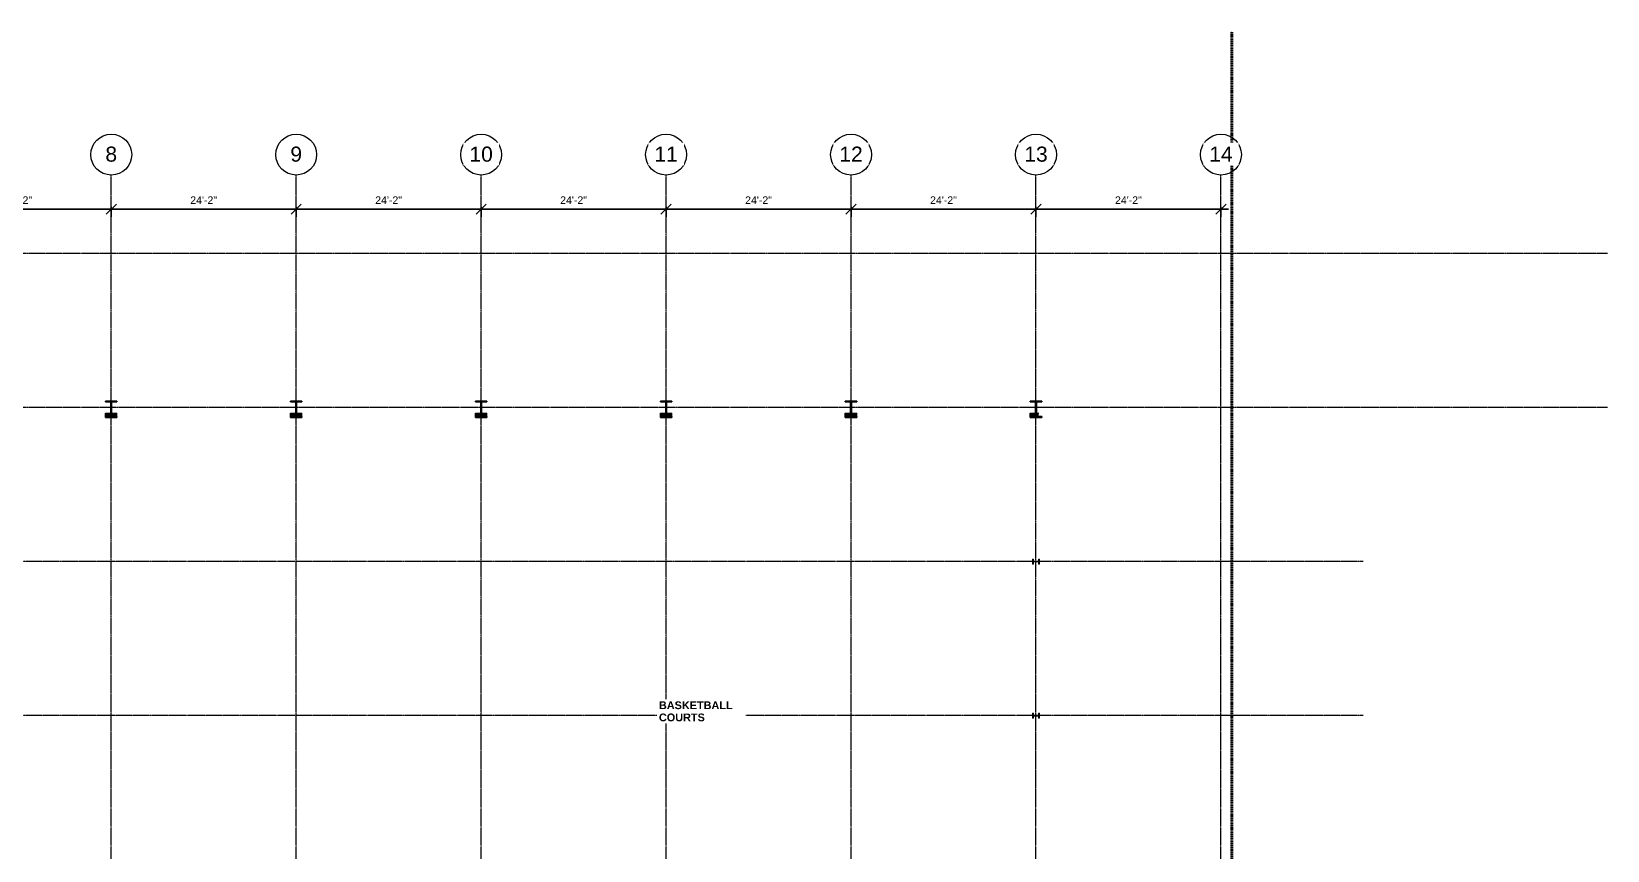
# Model space of a CAD drawing. Header units: inches. Extents: x 21942 to 26875, y -23163 to -20555.
# Drawn here: x 24409 to 26875, y -21837 to -20555 of the extents above; entities that cross this region are included whole.
import ezdxf

# ---------------------------------------------------------------- set-up
doc = ezdxf.new("R2010")
doc.units = ezdxf.units.IN
doc.header["$MEASUREMENT"] = 0
doc.linetypes.add('Grid Line 1_2_', pattern=[0.875, 0.5, -0.125, 0.125, -0.125])
doc.linetypes.add('Hidden', pattern=[0.28125, 0.1875, -0.09375])
for name, color, linetype, lineweight in [('A-ANNO-DIMS', 211, 'Continuous', 9), ('A-PROP-SBCK', 71, 'Hidden', 50), ('G-ANNO-TEXT', 231, 'Continuous', 9), ('S-COLS', 52, 'Continuous', 9), ('S-GRID', 1, 'Continuous', 9), ('S-GRID-IDEN', 1, 'Continuous', 9)]:
    doc.layers.add(name, color=color, linetype=linetype, lineweight=lineweight)
doc.styles.add('Arial', font='arial.ttf', dxfattribs={"height": 23.60479})
doc.styles.add('Arial_1', font='arial.ttf', dxfattribs={"height": 11.802395})
doc.styles.add('Arial_B', font='arialbd.ttf', dxfattribs={"height": 12.177074})
doc.dimstyles.new('Linear_-_3_32__Arial', dxfattribs={"dimscale": 12, "dimtxt": 12, "dimasz": 1.333333, "dimexe": 1, "dimexo": 0.666667, "dimgap": 0.666667, "dimtad": 1, "dimdec": 0, "dimzin": 1, "dimdsep": 46, "dimlunit": 4, "dimtxsty": 'Arial_1', "dimblk1": 'OBLIQUE', "dimblk2": 'OBLIQUE', "dimsah": 1, "dimcen": 0.09, "dimdle": 1, "dimazin": 0, "dimtfac": 1, "dimtdec": 4, "dimtix": 1, "dimtmove": 0, "dimatfit": 3, "dimfxl": 1, "dimtvp": 1, "dimtfill": 1, "dimfrac": 2, "dimtolj": 1, "dimtzin": 0, "dimarcsym": 2})
pattern_1 = [(45, (1e-11, 0), (-12.6713535, 12.6713535), []), (45, (1e-11, 19.2), (-12.6713535, 12.6713535), [])]

# ---------------------------------------------------------------- blocks, each defined once
blk = doc.blocks.new('Grid - Grid Head - Circle-14747-First Floor Plan')
at = {"layer": 'S-GRID-IDEN'}
blk.add_circle((0, 0), 0.25, dxfattribs=at)
blk = doc.blocks.new('_Oblique')
at = {"color": 0, "linetype": 'ByBlock', "lineweight": -2}
blk.add_line((-0.5, -0.5), (0.5, 0.5), dxfattribs=at)
blk = doc.blocks.new('*D504')
at = {"layer": 'A-ANNO-DIMS', "color": 0, "lineweight": -2, "transparency": 16777216}
for p, q in [((24231.9, -20833.2), (24545.4, -20833.2)), ((24243.9, -20829.8), (24243.9, -20845.2)), ((24533.4, -20829.8), (24533.4, -20845.2))]:
    blk.add_line(p, q, dxfattribs=at)
at = {"layer": 'Defpoints', "color": 0, "transparency": 16777216}
for p in [(24243.9, -20821.8), (24533.4, -20821.8), (24533.4, -20833.2)]:
    blk.add_point(p, dxfattribs=at)
at = {"layer": 'A-ANNO-DIMS', "color": 0, "lineweight": -2, "transparency": 16777216, "xscale": 16, "yscale": 16, "zscale": 16, "rotation": 180}
blk.add_blockref('_Oblique', (24243.9, -20833.2), dxfattribs=at)
at = {"layer": 'A-ANNO-DIMS', "color": 0, "lineweight": -2, "transparency": 16777216, "xscale": 16, "yscale": 16, "zscale": 16}
blk.add_blockref('_Oblique', (24533.4, -20833.2), dxfattribs=at)
at = {"layer": 'A-ANNO-DIMS', "color": 0, "transparency": 16777216, "insert": (24388.6, -20819.2), "char_height": 11.8, "attachment_point": 5, "style": 'Arial_1', "bg_fill": 3, "box_fill_scale": 1.25, "bg_fill_color": 256, "bg_fill_true_color": 13158600, "bg_fill_transparency": 0}
blk.add_mtext('\\A1;24\'-2"', dxfattribs=at)
blk = doc.blocks.new('*D505')
at = {"layer": 'A-ANNO-DIMS', "color": 0, "lineweight": -2, "transparency": 16777216}
for p, q in [((24521.4, -20833.2), (24834.9, -20833.2)), ((24533.4, -20829.8), (24533.4, -20845.2)), ((24822.9, -20829.8), (24822.9, -20845.2))]:
    blk.add_line(p, q, dxfattribs=at)
at = {"layer": 'Defpoints', "color": 0, "transparency": 16777216}
for p in [(24533.4, -20821.8), (24822.9, -20821.8), (24822.9, -20833.2)]:
    blk.add_point(p, dxfattribs=at)
at = {"layer": 'A-ANNO-DIMS', "color": 0, "lineweight": -2, "transparency": 16777216, "xscale": 16, "yscale": 16, "zscale": 16, "rotation": 180}
blk.add_blockref('_Oblique', (24533.4, -20833.2), dxfattribs=at)
at = {"layer": 'A-ANNO-DIMS', "color": 0, "lineweight": -2, "transparency": 16777216, "xscale": 16, "yscale": 16, "zscale": 16}
blk.add_blockref('_Oblique', (24822.9, -20833.2), dxfattribs=at)
at = {"layer": 'A-ANNO-DIMS', "color": 0, "transparency": 16777216, "insert": (24678.1, -20819.2), "char_height": 11.8, "attachment_point": 5, "style": 'Arial_1', "bg_fill": 3, "box_fill_scale": 1.25, "bg_fill_color": 256, "bg_fill_true_color": 13158600, "bg_fill_transparency": 0}
blk.add_mtext('\\A1;24\'-2"', dxfattribs=at)
blk = doc.blocks.new('*D506')
at = {"layer": 'A-ANNO-DIMS', "color": 0, "lineweight": -2, "transparency": 16777216}
for p, q in [((24810.9, -20833.2), (25124.4, -20833.2)), ((24822.9, -20829.8), (24822.9, -20845.2)), ((25112.4, -20829.8), (25112.4, -20845.2))]:
    blk.add_line(p, q, dxfattribs=at)
at = {"layer": 'Defpoints', "color": 0, "transparency": 16777216}
for p in [(24822.9, -20821.8), (25112.4, -20821.8), (25112.4, -20833.2)]:
    blk.add_point(p, dxfattribs=at)
at = {"layer": 'A-ANNO-DIMS', "color": 0, "lineweight": -2, "transparency": 16777216, "xscale": 16, "yscale": 16, "zscale": 16, "rotation": 180}
blk.add_blockref('_Oblique', (24822.9, -20833.2), dxfattribs=at)
at = {"layer": 'A-ANNO-DIMS', "color": 0, "lineweight": -2, "transparency": 16777216, "xscale": 16, "yscale": 16, "zscale": 16}
blk.add_blockref('_Oblique', (25112.4, -20833.2), dxfattribs=at)
at = {"layer": 'A-ANNO-DIMS', "color": 0, "transparency": 16777216, "insert": (24967.6, -20819.2), "char_height": 11.8, "attachment_point": 5, "style": 'Arial_1', "bg_fill": 3, "box_fill_scale": 1.25, "bg_fill_color": 256, "bg_fill_true_color": 13158600, "bg_fill_transparency": 0}
blk.add_mtext('\\A1;24\'-2"', dxfattribs=at)
blk = doc.blocks.new('*D507')
at = {"layer": 'A-ANNO-DIMS', "color": 0, "lineweight": -2, "transparency": 16777216}
for p, q in [((25100.4, -20833.2), (25413.9, -20833.2)), ((25112.4, -20829.8), (25112.4, -20845.2)), ((25401.9, -20829.8), (25401.9, -20845.2))]:
    blk.add_line(p, q, dxfattribs=at)
at = {"layer": 'Defpoints', "color": 0, "transparency": 16777216}
for p in [(25112.4, -20821.8), (25401.9, -20821.8), (25401.9, -20833.2)]:
    blk.add_point(p, dxfattribs=at)
at = {"layer": 'A-ANNO-DIMS', "color": 0, "lineweight": -2, "transparency": 16777216, "xscale": 16, "yscale": 16, "zscale": 16, "rotation": 180}
blk.add_blockref('_Oblique', (25112.4, -20833.2), dxfattribs=at)
at = {"layer": 'A-ANNO-DIMS', "color": 0, "lineweight": -2, "transparency": 16777216, "xscale": 16, "yscale": 16, "zscale": 16}
blk.add_blockref('_Oblique', (25401.9, -20833.2), dxfattribs=at)
at = {"layer": 'A-ANNO-DIMS', "color": 0, "transparency": 16777216, "insert": (25257.1, -20819.2), "char_height": 11.8, "attachment_point": 5, "style": 'Arial_1', "bg_fill": 3, "box_fill_scale": 1.25, "bg_fill_color": 256, "bg_fill_true_color": 13158600, "bg_fill_transparency": 0}
blk.add_mtext('\\A1;24\'-2"', dxfattribs=at)
blk = doc.blocks.new('*D508')
at = {"layer": 'A-ANNO-DIMS', "color": 0, "lineweight": -2, "transparency": 16777216}
for p, q in [((25389.9, -20833.2), (25703.4, -20833.2)), ((25401.9, -20829.8), (25401.9, -20845.2)), ((25691.4, -20829.8), (25691.4, -20845.2))]:
    blk.add_line(p, q, dxfattribs=at)
at = {"layer": 'Defpoints', "color": 0, "transparency": 16777216}
for p in [(25401.9, -20821.8), (25691.4, -20821.8), (25691.4, -20833.2)]:
    blk.add_point(p, dxfattribs=at)
at = {"layer": 'A-ANNO-DIMS', "color": 0, "lineweight": -2, "transparency": 16777216, "xscale": 16, "yscale": 16, "zscale": 16, "rotation": 180}
blk.add_blockref('_Oblique', (25401.9, -20833.2), dxfattribs=at)
at = {"layer": 'A-ANNO-DIMS', "color": 0, "lineweight": -2, "transparency": 16777216, "xscale": 16, "yscale": 16, "zscale": 16}
blk.add_blockref('_Oblique', (25691.4, -20833.2), dxfattribs=at)
at = {"layer": 'A-ANNO-DIMS', "color": 0, "transparency": 16777216, "insert": (25546.6, -20819.2), "char_height": 11.8, "attachment_point": 5, "style": 'Arial_1', "bg_fill": 3, "box_fill_scale": 1.25, "bg_fill_color": 256, "bg_fill_true_color": 13158600, "bg_fill_transparency": 0}
blk.add_mtext('\\A1;24\'-2"', dxfattribs=at)
blk = doc.blocks.new('*D509')
at = {"layer": 'A-ANNO-DIMS', "color": 0, "lineweight": -2, "transparency": 16777216}
for p, q in [((25679.4, -20833.2), (25992.9, -20833.2)), ((25691.4, -20829.8), (25691.4, -20845.2)), ((25980.9, -20829.8), (25980.9, -20845.2))]:
    blk.add_line(p, q, dxfattribs=at)
at = {"layer": 'Defpoints', "color": 0, "transparency": 16777216}
for p in [(25691.4, -20821.8), (25980.9, -20821.8), (25980.9, -20833.2)]:
    blk.add_point(p, dxfattribs=at)
at = {"layer": 'A-ANNO-DIMS', "color": 0, "lineweight": -2, "transparency": 16777216, "xscale": 16, "yscale": 16, "zscale": 16, "rotation": 180}
blk.add_blockref('_Oblique', (25691.4, -20833.2), dxfattribs=at)
at = {"layer": 'A-ANNO-DIMS', "color": 0, "lineweight": -2, "transparency": 16777216, "xscale": 16, "yscale": 16, "zscale": 16}
blk.add_blockref('_Oblique', (25980.9, -20833.2), dxfattribs=at)
at = {"layer": 'A-ANNO-DIMS', "color": 0, "transparency": 16777216, "insert": (25836.1, -20819.2), "char_height": 11.8, "attachment_point": 5, "style": 'Arial_1', "bg_fill": 3, "box_fill_scale": 1.25, "bg_fill_color": 256, "bg_fill_true_color": 13158600, "bg_fill_transparency": 0}
blk.add_mtext('\\A1;24\'-2"', dxfattribs=at)
blk = doc.blocks.new('*D510')
at = {"layer": 'A-ANNO-DIMS', "color": 0, "lineweight": -2, "transparency": 16777216}
for p, q in [((25968.9, -20833.2), (26282.4, -20833.2)), ((25980.9, -20829.8), (25980.9, -20845.2)), ((26270.4, -20829.8), (26270.4, -20845.2))]:
    blk.add_line(p, q, dxfattribs=at)
at = {"layer": 'Defpoints', "color": 0, "transparency": 16777216}
for p in [(25980.9, -20821.8), (26270.4, -20821.8), (26270.4, -20833.2)]:
    blk.add_point(p, dxfattribs=at)
at = {"layer": 'A-ANNO-DIMS', "color": 0, "lineweight": -2, "transparency": 16777216, "xscale": 16, "yscale": 16, "zscale": 16, "rotation": 180}
blk.add_blockref('_Oblique', (25980.9, -20833.2), dxfattribs=at)
at = {"layer": 'A-ANNO-DIMS', "color": 0, "lineweight": -2, "transparency": 16777216, "xscale": 16, "yscale": 16, "zscale": 16}
blk.add_blockref('_Oblique', (26270.4, -20833.2), dxfattribs=at)
at = {"layer": 'A-ANNO-DIMS', "color": 0, "transparency": 16777216, "insert": (26125.6, -20819.2), "char_height": 11.8, "attachment_point": 5, "style": 'Arial_1', "bg_fill": 3, "box_fill_scale": 1.25, "bg_fill_color": 256, "bg_fill_true_color": 13158600, "bg_fill_transparency": 0}
blk.add_mtext('\\A1;24\'-2"', dxfattribs=at)

msp = doc.modelspace()

# ---------------------------------------------------------------- hatches: boundary and pattern name
at = {"layer": 'S-COLS'}
h = msp.add_hatch(dxfattribs=at)
h.set_pattern_fill('FP_1', color=256, style=0, pattern_type=2)
h.set_pattern_definition(pattern_1)
h.paths.add_polyline_path([(24542.4, -21135.1), (24542.4, -21133.8), (24524.4, -21133.8), (24524.4, -21135.1)], flags=0)
h = msp.add_hatch(dxfattribs=at)
h.set_pattern_fill('FP_1', color=256, style=0, pattern_type=2)
h.set_pattern_definition(pattern_1)
h.paths.add_polyline_path([(24534, -21158), (24534, -21135.1), (24532.8, -21135.1), (24532.8, -21158)], flags=0)
h = msp.add_hatch(dxfattribs=at)
h.set_pattern_fill('FP_1', color=256, style=0, pattern_type=2)
h.set_pattern_definition(pattern_1)
h.paths.add_polyline_path([(24831.9, -21135.1), (24831.9, -21133.8), (24813.9, -21133.8), (24813.9, -21135.1)], flags=0)
h = msp.add_hatch(dxfattribs=at)
h.set_pattern_fill('FP_1', color=256, style=0, pattern_type=2)
h.set_pattern_definition(pattern_1)
h.paths.add_polyline_path([(24823.5, -21158), (24823.5, -21135.1), (24822.3, -21135.1), (24822.3, -21158)], flags=0)
h = msp.add_hatch(dxfattribs=at)
h.set_pattern_fill('FP_1', color=256, style=0, pattern_type=2)
h.set_pattern_definition(pattern_1)
h.paths.add_polyline_path([(25121.4, -21135.1), (25121.4, -21133.8), (25103.4, -21133.8), (25103.4, -21135.1)], flags=0)
h = msp.add_hatch(dxfattribs=at)
h.set_pattern_fill('FP_1', color=256, style=0, pattern_type=2)
h.set_pattern_definition(pattern_1)
h.paths.add_polyline_path([(25113, -21158), (25113, -21135.1), (25111.8, -21135.1), (25111.8, -21158)], flags=0)
h = msp.add_hatch(dxfattribs=at)
h.set_pattern_fill('FP_1', color=256, style=0, pattern_type=2)
h.set_pattern_definition(pattern_1)
h.paths.add_polyline_path([(25410.9, -21135.1), (25410.9, -21133.8), (25392.9, -21133.8), (25392.9, -21135.1)], flags=0)
h = msp.add_hatch(dxfattribs=at)
h.set_pattern_fill('FP_1', color=256, style=0, pattern_type=2)
h.set_pattern_definition(pattern_1)
h.paths.add_polyline_path([(25402.5, -21158), (25402.5, -21135.1), (25401.3, -21135.1), (25401.3, -21158)], flags=0)
h = msp.add_hatch(dxfattribs=at)
h.set_pattern_fill('FP_1', color=256, style=0, pattern_type=2)
h.set_pattern_definition(pattern_1)
h.paths.add_polyline_path([(25700.4, -21135.1), (25700.4, -21133.8), (25682.4, -21133.8), (25682.4, -21135.1)], flags=0)
h = msp.add_hatch(dxfattribs=at)
h.set_pattern_fill('FP_1', color=256, style=0, pattern_type=2)
h.set_pattern_definition(pattern_1)
h.paths.add_polyline_path([(25692, -21158), (25692, -21135.1), (25690.8, -21135.1), (25690.8, -21158)], flags=0)
h = msp.add_hatch(dxfattribs=at)
h.set_pattern_fill('FP_1', color=256, style=0, pattern_type=2)
h.set_pattern_definition(pattern_1)
h.paths.add_polyline_path([(25989.9, -21135.1), (25989.9, -21133.8), (25971.9, -21133.8), (25971.9, -21135.1)], flags=0)
h = msp.add_hatch(dxfattribs=at)
h.set_pattern_fill('FP_1', color=256, style=0, pattern_type=2)
h.set_pattern_definition(pattern_1)
h.paths.add_polyline_path([(25981.5, -21158), (25981.5, -21135.1), (25980.3, -21135.1), (25980.3, -21158)], flags=0)
h = msp.add_hatch(color=256, dxfattribs=at)
h.paths.add_polyline_path([(24524.4, -21158), (24532.8, -21158), (24532.8, -21152.5), (24524.4, -21152.5)], flags=0)
h.paths.add_polyline_path([(24542.4, -21158), (24542.4, -21152.5), (24534, -21152.5), (24534, -21158)], flags=0)
h = msp.add_hatch(dxfattribs=at)
h.set_pattern_fill('FP_1', color=256, style=0, pattern_type=2)
h.set_pattern_definition(pattern_1)
h.paths.add_polyline_path([(24542.4, -21159.3), (24542.4, -21158), (24524.4, -21158), (24524.4, -21159.3)], flags=0)
h = msp.add_hatch(color=256, dxfattribs=at)
h.paths.add_polyline_path([(24813.9, -21158), (24822.3, -21158), (24822.3, -21152.5), (24813.9, -21152.5)], flags=0)
h.paths.add_polyline_path([(24831.9, -21158), (24831.9, -21152.5), (24823.5, -21152.5), (24823.5, -21158)], flags=0)
h = msp.add_hatch(dxfattribs=at)
h.set_pattern_fill('FP_1', color=256, style=0, pattern_type=2)
h.set_pattern_definition(pattern_1)
h.paths.add_polyline_path([(24831.9, -21159.3), (24831.9, -21158), (24813.9, -21158), (24813.9, -21159.3)], flags=0)
h = msp.add_hatch(color=256, dxfattribs=at)
h.paths.add_polyline_path([(25103.4, -21158), (25111.8, -21158), (25111.8, -21152.5), (25103.4, -21152.5)], flags=0)
h.paths.add_polyline_path([(25121.4, -21158), (25121.4, -21152.5), (25113, -21152.5), (25113, -21158)], flags=0)
h = msp.add_hatch(dxfattribs=at)
h.set_pattern_fill('FP_1', color=256, style=0, pattern_type=2)
h.set_pattern_definition(pattern_1)
h.paths.add_polyline_path([(25121.4, -21159.3), (25121.4, -21158), (25103.4, -21158), (25103.4, -21159.3)], flags=0)
h = msp.add_hatch(color=256, dxfattribs=at)
h.paths.add_polyline_path([(25392.9, -21158), (25401.3, -21158), (25401.3, -21152.5), (25392.9, -21152.5)], flags=0)
h.paths.add_polyline_path([(25410.9, -21158), (25410.9, -21152.5), (25402.5, -21152.5), (25402.5, -21158)], flags=0)
h = msp.add_hatch(dxfattribs=at)
h.set_pattern_fill('FP_1', color=256, style=0, pattern_type=2)
h.set_pattern_definition(pattern_1)
h.paths.add_polyline_path([(25410.9, -21159.3), (25410.9, -21158), (25392.9, -21158), (25392.9, -21159.3)], flags=0)
h = msp.add_hatch(color=256, dxfattribs=at)
h.paths.add_polyline_path([(25682.4, -21158), (25690.8, -21158), (25690.8, -21152.5), (25682.4, -21152.5)], flags=0)
h.paths.add_polyline_path([(25700.4, -21158), (25700.4, -21152.5), (25692, -21152.5), (25692, -21158)], flags=0)
h = msp.add_hatch(dxfattribs=at)
h.set_pattern_fill('FP_1', color=256, style=0, pattern_type=2)
h.set_pattern_definition(pattern_1)
h.paths.add_polyline_path([(25700.4, -21159.3), (25700.4, -21158), (25682.4, -21158), (25682.4, -21159.3)], flags=0)
h = msp.add_hatch(color=256, dxfattribs=at)
h.paths.add_polyline_path([(25980.3, -21158), (25980.3, -21152.5), (25971.9, -21152.5), (25971.9, -21158)], flags=0)
h.paths.add_polyline_path([(25985.1, -21158), (25985.1, -21152.5), (25981.5, -21152.5), (25981.5, -21158)], flags=0)
h = msp.add_hatch(dxfattribs=at)
h.set_pattern_fill('FP_1', color=256, style=0, pattern_type=2)
h.set_pattern_definition(pattern_1)
h.paths.add_polyline_path([(25989.9, -21159.3), (25989.9, -21158), (25971.9, -21158), (25971.9, -21159.3)], flags=0)
h = msp.add_hatch(dxfattribs=at)
h.set_pattern_fill('FP_1', color=256, style=0, pattern_type=2)
h.set_pattern_definition(pattern_1)
h.paths.add_polyline_path([(25976.5, -21389), (25976.5, -21385.9), (25976.7, -21385.4), (25977.1, -21385.2), (25984.6, -21385.2), (25985.1, -21385.4), (25985.3, -21385.9), (25985.3, -21389), (25985.8, -21389), (25985.8, -21381.1), (25985.3, -21381.1), (25985.3, -21384.2), (25985.1, -21384.7), (25984.6, -21384.9), (25977.1, -21384.9), (25976.7, -21384.7), (25976.5, -21384.2), (25976.5, -21381.1), (25976, -21381.1), (25976, -21389)], flags=0)
h = msp.add_hatch(dxfattribs=at)
h.set_pattern_fill('FP_1', color=256, style=0, pattern_type=2)
h.set_pattern_definition(pattern_1)
h.paths.add_polyline_path([(25976.5, -21630.3), (25976.5, -21627.1), (25976.7, -21626.6), (25977.1, -21626.4), (25984.6, -21626.4), (25985.1, -21626.6), (25985.3, -21627.1), (25985.3, -21630.3), (25985.8, -21630.3), (25985.8, -21622.3), (25985.3, -21622.3), (25985.3, -21625.5), (25985.1, -21626), (25984.6, -21626.2), (25977.1, -21626.2), (25976.7, -21626), (25976.5, -21625.5), (25976.5, -21622.3), (25976, -21622.3), (25976, -21630.3)], flags=0)

# ---------------------------------------------------------------- linework, layer by layer
at = {"layer": 'A-PROP-SBCK'}
msp.add_line((26287.5, -20555.1), (26287.5, -23034), dxfattribs=at)
at = {"layer": 'S-COLS', "lineweight": 30}
for p, q in [((24524.4, -21133.8), (24524.4, -21135.1)), ((24542.4, -21133.8), (24524.4, -21133.8)), ((24524.4, -21135.1), (24542.4, -21135.1)), ((24532.8, -21135.1), (24532.8, -21158)), ((24534, -21135.1), (24532.8, -21135.1)), ((24534, -21158), (24534, -21135.1)), ((24542.4, -21135.1), (24542.4, -21133.8)), ((24813.9, -21133.8), (24813.9, -21135.1)), ((24831.9, -21133.8), (24813.9, -21133.8)), ((24813.9, -21135.1), (24831.9, -21135.1)), ((24822.3, -21135.1), (24822.3, -21158)), ((24823.5, -21135.1), (24822.3, -21135.1)), ((24823.5, -21158), (24823.5, -21135.1)), ((24831.9, -21135.1), (24831.9, -21133.8)), ((25103.4, -21133.8), (25103.4, -21135.1)), ((25121.4, -21133.8), (25103.4, -21133.8)), ((25103.4, -21135.1), (25121.4, -21135.1)), ((25111.8, -21135.1), (25111.8, -21158)), ((25113, -21135.1), (25111.8, -21135.1)), ((25113, -21158), (25113, -21135.1)), ((25121.4, -21135.1), (25121.4, -21133.8)), ((25392.9, -21133.8), (25392.9, -21135.1)), ((25410.9, -21133.8), (25392.9, -21133.8)), ((25392.9, -21135.1), (25410.9, -21135.1)), ((25401.3, -21135.1), (25401.3, -21158)), ((25402.5, -21135.1), (25401.3, -21135.1)), ((25402.5, -21158), (25402.5, -21135.1)), ((25410.9, -21135.1), (25410.9, -21133.8)), ((25682.4, -21133.8), (25682.4, -21135.1)), ((25700.4, -21133.8), (25682.4, -21133.8)), ((25682.4, -21135.1), (25700.4, -21135.1)), ((25690.8, -21135.1), (25690.8, -21158)), ((25692, -21135.1), (25690.8, -21135.1)), ((25692, -21158), (25692, -21135.1)), ((25700.4, -21135.1), (25700.4, -21133.8)), ((25971.9, -21133.8), (25971.9, -21135.1)), ((25989.9, -21133.8), (25971.9, -21133.8)), ((25971.9, -21135.1), (25989.9, -21135.1)), ((25980.3, -21135.1), (25980.3, -21158)), ((25981.5, -21135.1), (25980.3, -21135.1)), ((25981.5, -21158), (25981.5, -21135.1)), ((25989.9, -21135.1), (25989.9, -21133.8)), ((24524.4, -21158), (24524.4, -21159.3)), ((24542.4, -21158), (24524.4, -21158)), ((24524.4, -21159.3), (24542.4, -21159.3)), ((24532.8, -21158), (24534, -21158)), ((24542.4, -21159.3), (24542.4, -21158)), ((24813.9, -21158), (24813.9, -21159.3)), ((24831.9, -21158), (24813.9, -21158)), ((24813.9, -21159.3), (24831.9, -21159.3)), ((24822.3, -21158), (24823.5, -21158)), ((24831.9, -21159.3), (24831.9, -21158)), ((25103.4, -21158), (25103.4, -21159.3)), ((25121.4, -21158), (25103.4, -21158)), ((25103.4, -21159.3), (25121.4, -21159.3)), ((25111.8, -21158), (25113, -21158)), ((25121.4, -21159.3), (25121.4, -21158)), ((25392.9, -21158), (25392.9, -21159.3)), ((25410.9, -21158), (25392.9, -21158)), ((25392.9, -21159.3), (25410.9, -21159.3)), ((25401.3, -21158), (25402.5, -21158)), ((25410.9, -21159.3), (25410.9, -21158)), ((25682.4, -21158), (25682.4, -21159.3)), ((25700.4, -21158), (25682.4, -21158)), ((25682.4, -21159.3), (25700.4, -21159.3)), ((25690.8, -21158), (25692, -21158)), ((25700.4, -21159.3), (25700.4, -21158)), ((25971.9, -21158), (25971.9, -21159.3)), ((25989.9, -21158), (25971.9, -21158)), ((25971.9, -21159.3), (25989.9, -21159.3)), ((25980.3, -21158), (25981.5, -21158)), ((25989.9, -21159.3), (25989.9, -21158)), ((25976.5, -21381.1), (25976, -21381.1)), ((25976, -21381.1), (25976, -21389)), ((25976.5, -21384.2), (25976.5, -21381.1)), ((25976.5, -21389), (25976.5, -21385.9)), ((25984.6, -21384.9), (25977.1, -21384.9)), ((25977.1, -21385.2), (25984.6, -21385.2)), ((25985.8, -21381.1), (25985.3, -21381.1)), ((25985.3, -21381.1), (25985.3, -21384.2)), ((25985.3, -21385.9), (25985.3, -21389)), ((25985.8, -21389), (25985.8, -21381.1)), ((25976, -21389), (25976.5, -21389)), ((25985.3, -21389), (25985.8, -21389)), ((25976.5, -21622.3), (25976, -21622.3)), ((25976, -21622.3), (25976, -21630.3)), ((25976, -21630.3), (25976.5, -21630.3)), ((25976.5, -21625.5), (25976.5, -21622.3)), ((25976.5, -21630.3), (25976.5, -21627.1)), ((25984.6, -21626.2), (25977.1, -21626.2)), ((25977.1, -21626.4), (25984.6, -21626.4)), ((25985.8, -21622.3), (25985.3, -21622.3)), ((25985.3, -21622.3), (25985.3, -21625.5)), ((25985.3, -21627.1), (25985.3, -21630.3)), ((25985.3, -21630.3), (25985.8, -21630.3)), ((25985.8, -21630.3), (25985.8, -21622.3))]:
    msp.add_line(p, q, dxfattribs=at)
at = {"layer": 'S-COLS'}
for p, q in [((24524.4, -21158), (24524.4, -21152.5)), ((24524.4, -21152.5), (24532.8, -21152.5)), ((24534, -21152.5), (24542.4, -21152.5)), ((24542.4, -21158), (24542.4, -21152.5)), ((24813.9, -21158), (24813.9, -21152.5)), ((24813.9, -21152.5), (24822.3, -21152.5)), ((24823.5, -21152.5), (24831.9, -21152.5)), ((24831.9, -21158), (24831.9, -21152.5)), ((25103.4, -21158), (25103.4, -21152.5)), ((25103.4, -21152.5), (25111.8, -21152.5)), ((25113, -21152.5), (25121.4, -21152.5)), ((25121.4, -21158), (25121.4, -21152.5)), ((25392.9, -21158), (25392.9, -21152.5)), ((25392.9, -21152.5), (25401.3, -21152.5)), ((25402.5, -21152.5), (25410.9, -21152.5)), ((25410.9, -21158), (25410.9, -21152.5)), ((25682.4, -21158), (25682.4, -21152.5)), ((25682.4, -21152.5), (25690.8, -21152.5)), ((25692, -21152.5), (25700.4, -21152.5)), ((25700.4, -21158), (25700.4, -21152.5)), ((25971.9, -21158), (25971.9, -21152.5)), ((25971.9, -21152.5), (25980.3, -21152.5)), ((25981.5, -21152.5), (25985.1, -21152.5))]:
    msp.add_line(p, q, dxfattribs=at)
at = {"layer": 'S-COLS', "lineweight": 30}
for centre, start, end in [((25977.1, -21384.2), 180, 270), ((25977.1, -21385.9), 90, 180), ((25984.6, -21384.2), 270, 0), ((25984.6, -21385.9), 0, 90), ((25977.1, -21625.5), 180, 270), ((25977.1, -21627.1), 90, 180), ((25984.6, -21625.5), 270, 0), ((25984.6, -21627.1), 0, 90)]:
    msp.add_arc(centre, 0.691, start, end, dxfattribs=at)
at = {"layer": 'S-GRID', "linetype": 'Grid Line 1_2_'}
for p, q in [((24533.4, -23162.9), (24533.4, -20779.9)), ((24822.9, -23162.9), (24822.9, -20779.9)), ((25112.4, -23162.9), (25112.4, -20779.9)), ((25401.9, -23162.9), (25401.9, -20779.9)), ((25691.4, -23162.9), (25691.4, -20779.9)), ((25980.9, -23162.9), (25980.9, -20779.9)), ((26270.4, -23162.9), (26270.4, -20779.9)), ((26875.5, -20902.6), (22016.4, -20902.6)), ((26875.5, -21143.8), (22016.4, -21143.8)), ((26492.8, -21385.1), (22016.4, -21385.1)), ((26492.8, -21626.3), (22016.4, -21626.3))]:
    msp.add_line(p, q, dxfattribs=at)

# ---------------------------------------------------------------- block references
at = {"layer": 'S-GRID-IDEN', "xscale": 127.9999999999999, "yscale": 127.9999999999999, "zscale": 127.9999999999999}
for p in [(24533.4, -20747.9), (24822.9, -20747.9), (25112.4, -20747.9), (25401.9, -20747.9), (25691.4, -20747.9), (25980.9, -20747.9), (26270.4, -20747.9)]:
    msp.add_blockref('Grid - Grid Head - Circle-14747-First Floor Plan', p, dxfattribs=at)

# ---------------------------------------------------------------- next in the draw order: texts
at = {"layer": 'G-ANNO-TEXT', "color": 7, "insert": (25390.7, -21604), "char_height": 12.18, "width": 132.912, "attachment_point": 1, "line_spacing_factor": 0.938532, "style": 'Arial_B', "bg_fill": 3, "box_fill_scale": 1.25, "bg_fill_color": 0, "bg_fill_transparency": 0}
msp.add_mtext('BASKETBALL\\PCOURTS', dxfattribs=at)
at = {"layer": 'S-GRID-IDEN', "attachment_point": 2, "line_spacing_factor": 0.938532, "style": 'Arial', "bg_fill": 3, "box_fill_scale": 1.25, "bg_fill_color": 0, "bg_fill_transparency": 0}
for s, insert, char_height, width in [('\\fArial|b0|i0|c204|p34|;8', (24533.4, -20735.3), 23.605, 21.888), ('\\fArial|b0|i0|c204|p34|;9', (24822.9, -20735.3), 23.605, 21.888), ('10', (25112.4, -20735.3), 23.6, 43.776), ('11', (25401.9, -20735.3), 23.6, 43.776), ('12', (25691.4, -20735.3), 23.6, 43.776), ('13', (25980.9, -20735.3), 23.6, 43.776), ('14', (26270.4, -20735.3), 23.6, 43.776)]:
    msp.add_mtext(s, dxfattribs=dict(at, insert=insert, char_height=char_height, width=width))

# ---------------------------------------------------------------- next in the draw order: dimensions: what is measured, and where the dimension line sits
at = {"layer": 'A-ANNO-DIMS'}
dim = msp.add_linear_dim(base=(24533.3902254, -20833.1577901), p1=(24243.8902254, -20821.8440816), p2=(24533.3902254, -20821.8440816), dimstyle='Linear_-_3_32__Arial', override={"dimpost": '<>', "dimfxl": 289.5}, dxfattribs=at)
dim.commit()
dim.dimension.update_dxf_attribs({"geometry": '*D504', "text_midpoint": (24388.6402254, -20819.2324403)})

# ---------------------------------------------------------------- next in the draw order: dimensions: what is measured, and where the dimension line sits
dim = msp.add_linear_dim(base=(24822.8902254, -20833.1577901), p1=(24533.3902254, -20821.8440816), p2=(24822.8902254, -20821.8440816), dimstyle='Linear_-_3_32__Arial', override={"dimpost": '<>', "dimfxl": 289.5}, dxfattribs=at)
dim.commit()
dim.dimension.update_dxf_attribs({"geometry": '*D505', "text_midpoint": (24678.1402254, -20819.2324403)})

# ---------------------------------------------------------------- next in the draw order: dimensions: what is measured, and where the dimension line sits
dim = msp.add_linear_dim(base=(25112.3902254, -20833.1577901), p1=(24822.8902254, -20821.8440816), p2=(25112.3902254, -20821.8440816), dimstyle='Linear_-_3_32__Arial', override={"dimpost": '<>', "dimfxl": 289.5}, dxfattribs=at)
dim.commit()
dim.dimension.update_dxf_attribs({"geometry": '*D506', "text_midpoint": (24967.6402254, -20819.2324403)})

# ---------------------------------------------------------------- next in the draw order: dimensions: what is measured, and where the dimension line sits
dim = msp.add_linear_dim(base=(25401.8902254, -20833.1577901), p1=(25112.3902254, -20821.8440816), p2=(25401.8902254, -20821.8440816), dimstyle='Linear_-_3_32__Arial', override={"dimpost": '<>', "dimfxl": 289.5}, dxfattribs=at)
dim.commit()
dim.dimension.update_dxf_attribs({"geometry": '*D507', "text_midpoint": (25257.1402254, -20819.2324403)})

# ---------------------------------------------------------------- next in the draw order: dimensions: what is measured, and where the dimension line sits
dim = msp.add_linear_dim(base=(25691.3902254, -20833.1577901), p1=(25401.8902254, -20821.8440816), p2=(25691.3902254, -20821.8440816), dimstyle='Linear_-_3_32__Arial', override={"dimpost": '<>', "dimfxl": 289.5}, dxfattribs=at)
dim.commit()
dim.dimension.update_dxf_attribs({"geometry": '*D508', "text_midpoint": (25546.6402254, -20819.2324403)})

# ---------------------------------------------------------------- next in the draw order: dimensions: what is measured, and where the dimension line sits
dim = msp.add_linear_dim(base=(25980.8902254, -20833.1577901), p1=(25691.3902254, -20821.8440816), p2=(25980.8902254, -20821.8440816), dimstyle='Linear_-_3_32__Arial', override={"dimpost": '<>', "dimfxl": 289.5}, dxfattribs=at)
dim.commit()
dim.dimension.update_dxf_attribs({"geometry": '*D509', "text_midpoint": (25836.1402254, -20819.2324403)})

# ---------------------------------------------------------------- next in the draw order: dimensions: what is measured, and where the dimension line sits
dim = msp.add_linear_dim(base=(26270.3902254, -20833.1577901), p1=(25980.8902254, -20821.8440816), p2=(26270.3902254, -20821.8440816), dimstyle='Linear_-_3_32__Arial', override={"dimpost": '<>', "dimfxl": 289.5}, dxfattribs=at)
dim.commit()
dim.dimension.update_dxf_attribs({"geometry": '*D510', "text_midpoint": (26125.6402254, -20819.2324403)})

doc.saveas('drawing.dxf')
